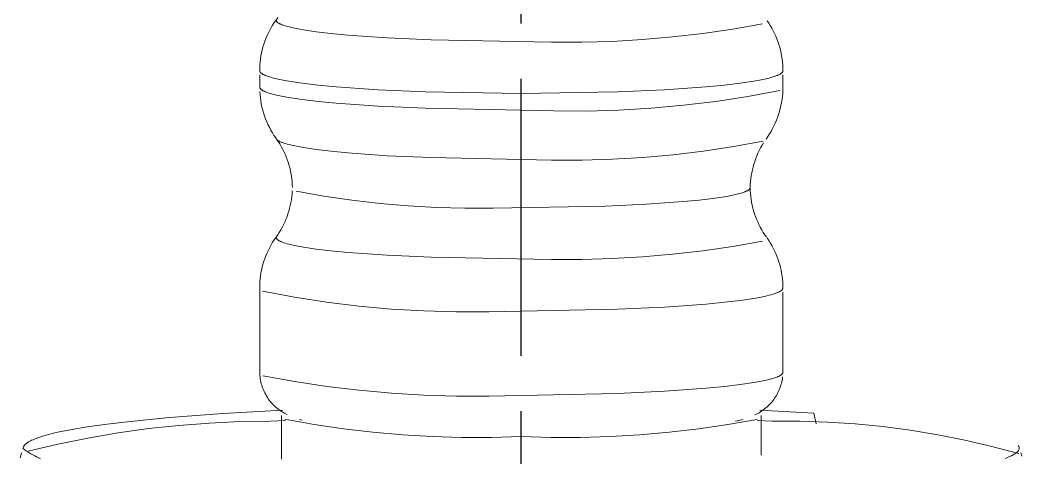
# Model space of a CAD drawing. Header units: millimetres. Extents: x 601 to 1195, y -1757 to -1337.
# Drawn here: x 967.57 to 990.54, y -1700.48 to -1690.44 of the extents above; entities that cross this region are included whole.
import ezdxf

# ---------------------------------------------------------------- set-up
doc = ezdxf.new("R2010")
doc.units = ezdxf.units.MM
doc.header["$LTSCALE"] = 0.1
doc.linetypes.add('CENTERX2', pattern=[101.6, 63.5, -12.7, 12.7, -12.7])
doc.layers.get('0').update_dxf_attribs({"lineweight": 13})
doc.layers.add('CENTER', color=1, linetype='CENTERX2')

msp = doc.modelspace()

# ---------------------------------------------------------------- linework, layer by layer
for p, q in [((973.398, -1690.498), (973.437, -1690.441)), ((973.475, -1690.386), (973.437, -1690.441)), ((973.437, -1690.441), (973.437, -1690.447)), ((973.437, -1690.447), (973.438, -1690.452)), ((973.438, -1690.452), (973.44, -1690.458)), ((973.44, -1690.458), (973.443, -1690.463)), ((984.698, -1690.456), (984.736, -1690.513)), ((973.261, -1690.737), (973.292, -1690.675)), ((973.292, -1690.675), (973.325, -1690.615)), ((973.325, -1690.615), (973.36, -1690.556)), ((973.36, -1690.556), (973.398, -1690.498)), ((973.443, -1690.463), (973.446, -1690.469)), ((973.446, -1690.469), (973.45, -1690.474)), ((973.45, -1690.474), (973.454, -1690.48)), ((973.454, -1690.48), (973.46, -1690.485)), ((973.46, -1690.485), (973.466, -1690.491)), ((973.466, -1690.491), (973.473, -1690.497)), ((973.473, -1690.497), (973.481, -1690.502)), ((973.481, -1690.502), (973.489, -1690.508)), ((973.489, -1690.508), (973.498, -1690.513)), ((973.498, -1690.513), (973.508, -1690.519)), ((973.508, -1690.519), (973.519, -1690.525)), ((973.519, -1690.525), (973.531, -1690.53)), ((973.531, -1690.53), (973.543, -1690.536)), ((973.543, -1690.536), (973.557, -1690.542)), ((973.557, -1690.542), (973.571, -1690.548)), ((973.571, -1690.548), (973.586, -1690.553)), ((973.586, -1690.553), (973.618, -1690.565)), ((973.618, -1690.565), (973.654, -1690.576)), ((973.654, -1690.576), (973.693, -1690.588)), ((973.693, -1690.588), (973.736, -1690.599)), ((973.736, -1690.599), (973.832, -1690.622)), ((973.832, -1690.622), (973.942, -1690.644)), ((973.942, -1690.644), (974.065, -1690.666)), ((974.065, -1690.666), (974.354, -1690.71)), ((983.222, -1690.75), (983.91, -1690.65)), ((983.91, -1690.65), (984.593, -1690.53)), ((984.736, -1690.513), (984.772, -1690.57)), ((984.772, -1690.57), (984.807, -1690.629)), ((984.807, -1690.629), (984.839, -1690.688)), ((984.839, -1690.688), (984.869, -1690.749)), ((973.18, -1690.927), (973.205, -1690.863)), ((973.205, -1690.863), (973.232, -1690.799)), ((973.232, -1690.799), (973.261, -1690.737)), ((974.354, -1690.71), (974.695, -1690.75)), ((974.695, -1690.75), (975.085, -1690.788)), ((975.085, -1690.788), (975.984, -1690.852)), ((975.984, -1690.852), (976.992, -1690.897)), ((976.992, -1690.897), (979.755, -1690.951)), ((981.145, -1690.93), (981.839, -1690.89)), ((981.839, -1690.89), (982.532, -1690.83)), ((982.532, -1690.83), (983.222, -1690.75)), ((984.869, -1690.749), (984.897, -1690.811)), ((984.897, -1690.811), (984.923, -1690.874)), ((984.923, -1690.874), (984.947, -1690.937)), ((973.105, -1691.192), (973.12, -1691.125)), ((973.12, -1691.125), (973.138, -1691.058)), ((973.138, -1691.058), (973.158, -1690.992)), ((973.158, -1690.992), (973.18, -1690.927)), ((979.755, -1690.951), (980.45, -1690.951)), ((980.45, -1690.951), (981.145, -1690.93)), ((984.947, -1690.937), (984.969, -1691.001)), ((984.969, -1691.001), (984.988, -1691.066)), ((984.988, -1691.066), (985.005, -1691.132)), ((985.005, -1691.132), (985.02, -1691.198)), ((973.073, -1691.396), (973.081, -1691.328)), ((973.081, -1691.328), (973.092, -1691.26)), ((973.092, -1691.26), (973.105, -1691.192)), ((985.02, -1691.198), (985.033, -1691.265)), ((985.033, -1691.265), (985.044, -1691.332)), ((985.044, -1691.332), (985.052, -1691.399)), ((973.062, -1691.603), (973.063, -1691.534)), ((973.062, -1691.603), (973.062, -1691.609)), ((973.062, -1691.609), (973.064, -1691.614)), ((973.063, -1691.534), (973.067, -1691.465)), ((973.067, -1691.465), (973.073, -1691.396)), ((985.052, -1691.399), (985.057, -1691.467)), ((985.057, -1691.467), (985.061, -1691.535)), ((985.061, -1691.535), (985.062, -1691.603)), ((985.061, -1691.614), (985.062, -1691.609)), ((985.062, -1691.609), (985.062, -1691.603)), ((973.062, -1691.979), (973.062, -1691.698)), ((973.064, -1691.614), (973.065, -1691.62)), ((973.065, -1691.62), (973.068, -1691.626)), ((973.068, -1691.626), (973.071, -1691.632)), ((973.071, -1691.632), (973.076, -1691.638)), ((973.076, -1691.638), (973.081, -1691.644)), ((973.081, -1691.644), (973.086, -1691.65)), ((973.086, -1691.65), (973.093, -1691.656)), ((973.093, -1691.656), (973.1, -1691.662)), ((973.1, -1691.662), (973.109, -1691.668)), ((973.109, -1691.668), (973.118, -1691.674)), ((973.118, -1691.674), (973.127, -1691.68)), ((973.127, -1691.68), (973.138, -1691.686)), ((973.138, -1691.686), (973.15, -1691.692)), ((973.15, -1691.692), (973.162, -1691.698)), ((973.162, -1691.698), (973.176, -1691.704)), ((973.176, -1691.704), (973.19, -1691.71)), ((973.19, -1691.71), (973.205, -1691.716)), ((973.205, -1691.716), (973.221, -1691.722)), ((973.221, -1691.722), (973.255, -1691.734)), ((973.255, -1691.734), (973.294, -1691.747)), ((973.294, -1691.747), (973.336, -1691.759)), ((973.336, -1691.759), (973.381, -1691.771)), ((973.381, -1691.771), (973.483, -1691.795)), ((973.483, -1691.795), (973.6, -1691.819)), ((973.6, -1691.819), (973.732, -1691.843)), ((984.392, -1691.843), (984.524, -1691.819)), ((984.524, -1691.819), (984.641, -1691.795)), ((984.641, -1691.795), (984.743, -1691.771)), ((984.743, -1691.771), (984.789, -1691.759)), ((984.789, -1691.759), (984.83, -1691.747)), ((984.83, -1691.747), (984.869, -1691.734)), ((984.869, -1691.734), (984.903, -1691.722)), ((984.903, -1691.722), (984.919, -1691.716)), ((984.919, -1691.716), (984.934, -1691.71)), ((984.934, -1691.71), (984.949, -1691.704)), ((984.949, -1691.704), (984.962, -1691.698)), ((984.962, -1691.698), (984.974, -1691.692)), ((984.974, -1691.692), (984.986, -1691.686)), ((984.986, -1691.686), (984.997, -1691.68)), ((984.997, -1691.68), (985.007, -1691.674)), ((985.007, -1691.674), (985.016, -1691.668)), ((985.016, -1691.668), (985.024, -1691.662)), ((985.024, -1691.662), (985.031, -1691.656)), ((985.031, -1691.656), (985.038, -1691.65)), ((985.038, -1691.65), (985.044, -1691.644)), ((985.044, -1691.644), (985.049, -1691.638)), ((985.049, -1691.638), (985.053, -1691.632)), ((985.053, -1691.632), (985.056, -1691.626)), ((985.056, -1691.626), (985.059, -1691.62)), ((985.059, -1691.62), (985.061, -1691.614)), ((985.062, -1691.698), (985.062, -1691.979)), ((973.062, -1691.979), (973.062, -1691.985)), ((973.062, -1691.985), (973.064, -1691.99)), ((973.064, -1691.99), (973.065, -1691.996)), ((973.065, -1691.996), (973.068, -1692.002)), ((973.068, -1692.002), (973.071, -1692.008)), ((973.071, -1692.008), (973.076, -1692.014)), ((973.076, -1692.014), (973.081, -1692.02)), ((973.081, -1692.02), (973.086, -1692.026)), ((973.086, -1692.026), (973.093, -1692.032)), ((973.093, -1692.032), (973.1, -1692.038)), ((973.1, -1692.038), (973.109, -1692.044)), ((973.109, -1692.044), (973.118, -1692.05)), ((973.118, -1692.05), (973.127, -1692.056)), ((973.127, -1692.056), (973.138, -1692.062)), ((973.138, -1692.062), (973.15, -1692.068)), ((973.15, -1692.068), (973.162, -1692.074)), ((973.732, -1691.843), (974.04, -1691.889)), ((974.04, -1691.889), (974.404, -1691.932)), ((974.404, -1691.932), (974.819, -1691.973)), ((974.819, -1691.973), (975.779, -1692.04)), ((975.779, -1692.04), (976.854, -1692.089)), ((981.271, -1692.089), (982.345, -1692.04)), ((982.345, -1692.04), (983.305, -1691.973)), ((983.305, -1691.973), (983.72, -1691.932)), ((983.72, -1691.932), (984.084, -1691.889)), ((984.084, -1691.889), (984.392, -1691.843)), ((984.26, -1692.193), (984.991, -1692.059)), ((985.057, -1692.12), (985.061, -1692.05)), ((985.061, -1692.05), (985.062, -1691.979)), ((973.065, -1692.083), (973.07, -1692.154)), ((973.07, -1692.154), (973.078, -1692.225)), ((973.078, -1692.225), (973.088, -1692.295)), ((973.088, -1692.295), (973.1, -1692.365)), ((973.162, -1692.074), (973.176, -1692.08)), ((973.176, -1692.08), (973.19, -1692.086)), ((973.19, -1692.086), (973.205, -1692.092)), ((973.205, -1692.092), (973.221, -1692.098)), ((973.221, -1692.098), (973.255, -1692.11)), ((973.255, -1692.11), (973.294, -1692.123)), ((973.294, -1692.123), (973.336, -1692.135)), ((973.336, -1692.135), (973.381, -1692.147)), ((973.381, -1692.147), (973.483, -1692.171)), ((973.483, -1692.171), (973.6, -1692.195)), ((973.6, -1692.195), (973.732, -1692.219)), ((973.732, -1692.219), (974.04, -1692.265)), ((974.04, -1692.265), (974.404, -1692.308)), ((976.854, -1692.089), (979.062, -1692.126)), ((979.062, -1692.126), (981.271, -1692.089)), ((983.523, -1692.305), (984.26, -1692.193)), ((985.03, -1692.331), (985.042, -1692.261)), ((985.042, -1692.261), (985.05, -1692.191)), ((985.05, -1692.191), (985.057, -1692.12)), ((973.1, -1692.365), (973.115, -1692.435)), ((973.115, -1692.435), (973.132, -1692.504)), ((973.132, -1692.504), (973.152, -1692.572)), ((974.404, -1692.308), (974.819, -1692.349)), ((974.819, -1692.349), (975.779, -1692.417)), ((975.779, -1692.417), (976.854, -1692.465)), ((976.854, -1692.465), (979.806, -1692.526)), ((979.806, -1692.526), (980.55, -1692.527)), ((980.55, -1692.527), (981.296, -1692.505)), ((981.296, -1692.505), (982.04, -1692.461)), ((982.04, -1692.461), (982.783, -1692.394)), ((982.783, -1692.394), (983.523, -1692.305)), ((984.983, -1692.537), (985.001, -1692.469)), ((985.001, -1692.469), (985.017, -1692.4)), ((985.017, -1692.4), (985.03, -1692.331)), ((973.152, -1692.572), (973.174, -1692.64)), ((973.174, -1692.64), (973.198, -1692.707)), ((973.198, -1692.707), (973.225, -1692.772)), ((984.886, -1692.803), (984.914, -1692.738)), ((984.914, -1692.738), (984.939, -1692.672)), ((984.939, -1692.672), (984.962, -1692.605)), ((984.962, -1692.605), (984.983, -1692.537)), ((973.225, -1692.772), (973.253, -1692.837)), ((973.253, -1692.837), (973.284, -1692.901)), ((973.284, -1692.901), (973.318, -1692.964)), ((973.318, -1692.964), (973.353, -1693.026)), ((984.791, -1692.993), (984.825, -1692.931)), ((984.825, -1692.931), (984.857, -1692.867)), ((984.857, -1692.867), (984.886, -1692.803)), ((973.353, -1693.026), (973.39, -1693.086)), ((973.39, -1693.086), (973.43, -1693.145)), ((973.437, -1693.146), (973.437, -1693.14)), ((973.438, -1693.151), (973.437, -1693.146)), ((973.44, -1693.157), (973.438, -1693.151)), ((973.443, -1693.162), (973.44, -1693.157)), ((973.446, -1693.168), (973.443, -1693.162)), ((973.45, -1693.173), (973.446, -1693.168)), ((973.448, -1693.171), (973.485, -1693.225)), ((973.454, -1693.179), (973.45, -1693.173)), ((973.46, -1693.184), (973.454, -1693.179)), ((973.466, -1693.19), (973.46, -1693.184)), ((973.473, -1693.196), (973.466, -1693.19)), ((973.481, -1693.201), (973.473, -1693.196)), ((973.489, -1693.207), (973.481, -1693.201)), ((973.498, -1693.212), (973.489, -1693.207)), ((973.508, -1693.218), (973.498, -1693.212)), ((973.519, -1693.224), (973.508, -1693.218)), ((984.676, -1693.171), (984.716, -1693.113)), ((984.716, -1693.113), (984.754, -1693.053)), ((984.754, -1693.053), (984.791, -1692.993)), ((973.485, -1693.225), (973.521, -1693.281)), ((973.531, -1693.23), (973.519, -1693.224)), ((973.521, -1693.281), (973.554, -1693.338)), ((973.543, -1693.235), (973.531, -1693.23)), ((973.557, -1693.241), (973.543, -1693.235)), ((973.554, -1693.338), (973.586, -1693.396)), ((973.571, -1693.247), (973.557, -1693.241)), ((973.586, -1693.252), (973.571, -1693.247)), ((973.618, -1693.264), (973.586, -1693.252)), ((973.586, -1693.396), (973.616, -1693.454)), ((973.654, -1693.275), (973.618, -1693.264)), ((973.693, -1693.287), (973.654, -1693.275)), ((973.736, -1693.298), (973.693, -1693.287)), ((973.832, -1693.321), (973.736, -1693.298)), ((973.942, -1693.343), (973.832, -1693.321)), ((974.065, -1693.365), (973.942, -1693.343)), ((974.354, -1693.409), (974.065, -1693.365)), ((974.695, -1693.449), (974.354, -1693.409)), ((983.237, -1693.447), (982.544, -1693.529)), ((983.926, -1693.344), (983.237, -1693.447)), ((984.612, -1693.22), (983.926, -1693.344)), ((984.49, -1693.493), (984.519, -1693.432)), ((984.519, -1693.432), (984.551, -1693.372)), ((984.551, -1693.372), (984.584, -1693.312)), ((984.584, -1693.312), (984.619, -1693.255)), ((973.616, -1693.454), (973.643, -1693.514)), ((973.643, -1693.514), (973.669, -1693.575)), ((973.669, -1693.575), (973.693, -1693.636)), ((973.693, -1693.636), (973.714, -1693.699)), ((975.085, -1693.487), (974.695, -1693.449)), ((975.984, -1693.551), (975.085, -1693.487)), ((976.992, -1693.596), (975.984, -1693.551)), ((979.758, -1693.652), (976.992, -1693.596)), ((980.455, -1693.652), (979.758, -1693.652)), ((981.152, -1693.632), (980.455, -1693.652)), ((981.849, -1693.591), (981.152, -1693.632)), ((982.544, -1693.529), (981.849, -1693.591)), ((984.415, -1693.682), (984.438, -1693.618)), ((984.438, -1693.618), (984.463, -1693.555)), ((984.463, -1693.555), (984.49, -1693.493)), ((973.714, -1693.699), (973.734, -1693.762)), ((973.734, -1693.762), (973.751, -1693.825)), ((973.751, -1693.825), (973.766, -1693.889)), ((973.766, -1693.889), (973.779, -1693.954)), ((984.347, -1693.944), (984.361, -1693.878)), ((984.361, -1693.878), (984.377, -1693.812)), ((984.377, -1693.812), (984.395, -1693.747)), ((984.395, -1693.747), (984.415, -1693.682)), ((973.779, -1693.954), (973.79, -1694.019)), ((973.79, -1694.019), (973.799, -1694.084)), ((973.799, -1694.084), (973.806, -1694.15)), ((984.319, -1694.146), (984.326, -1694.078)), ((984.326, -1694.078), (984.335, -1694.011)), ((984.335, -1694.011), (984.347, -1693.944)), ((973.81, -1694.36), (973.805, -1694.427)), ((973.806, -1694.15), (973.81, -1694.216)), ((973.81, -1694.216), (973.812, -1694.282)), ((974.537, -1694.476), (973.9, -1694.365)), ((984.225, -1694.365), (984.213, -1694.37)), ((984.235, -1694.359), (984.225, -1694.365)), ((984.246, -1694.354), (984.235, -1694.359)), ((984.255, -1694.349), (984.246, -1694.354)), ((984.264, -1694.343), (984.255, -1694.349)), ((984.272, -1694.338), (984.264, -1694.343)), ((984.279, -1694.333), (984.272, -1694.338)), ((984.285, -1694.328), (984.279, -1694.333)), ((984.291, -1694.322), (984.285, -1694.328)), ((984.296, -1694.317), (984.291, -1694.322)), ((984.3, -1694.312), (984.296, -1694.317)), ((984.304, -1694.307), (984.3, -1694.312)), ((984.307, -1694.302), (984.304, -1694.307)), ((984.309, -1694.297), (984.307, -1694.302)), ((984.311, -1694.291), (984.309, -1694.297)), ((984.312, -1694.286), (984.311, -1694.291)), ((984.312, -1694.281), (984.314, -1694.213)), ((984.314, -1694.349), (984.312, -1694.281)), ((984.312, -1694.281), (984.312, -1694.286)), ((984.314, -1694.213), (984.319, -1694.146)), ((984.318, -1694.417), (984.314, -1694.349)), ((973.789, -1694.56), (973.778, -1694.626)), ((973.798, -1694.494), (973.789, -1694.56)), ((973.805, -1694.427), (973.798, -1694.494)), ((975.179, -1694.569), (974.537, -1694.476)), ((975.823, -1694.644), (975.179, -1694.569)), ((983.138, -1694.57), (982.774, -1694.605)), ((983.456, -1694.532), (983.138, -1694.57)), ((983.726, -1694.491), (983.456, -1694.532)), ((983.841, -1694.471), (983.726, -1694.491)), ((983.944, -1694.45), (983.841, -1694.471)), ((984.033, -1694.428), (983.944, -1694.45)), ((984.073, -1694.418), (984.033, -1694.428)), ((984.11, -1694.407), (984.073, -1694.418)), ((984.143, -1694.396), (984.11, -1694.407)), ((984.173, -1694.386), (984.143, -1694.396)), ((984.187, -1694.38), (984.173, -1694.386)), ((984.2, -1694.375), (984.187, -1694.38)), ((984.213, -1694.37), (984.2, -1694.375)), ((984.325, -1694.484), (984.318, -1694.417)), ((984.333, -1694.551), (984.325, -1694.484)), ((984.345, -1694.618), (984.333, -1694.551)), ((973.731, -1694.822), (973.711, -1694.886)), ((973.749, -1694.758), (973.731, -1694.822)), ((973.765, -1694.692), (973.749, -1694.758)), ((973.778, -1694.626), (973.765, -1694.692)), ((976.47, -1694.7), (975.823, -1694.644)), ((977.118, -1694.738), (976.47, -1694.7)), ((977.767, -1694.757), (977.118, -1694.738)), ((978.415, -1694.757), (977.767, -1694.757)), ((980.995, -1694.707), (978.415, -1694.757)), ((981.935, -1694.664), (980.995, -1694.707)), ((982.774, -1694.605), (981.935, -1694.664)), ((984.358, -1694.685), (984.345, -1694.618)), ((984.373, -1694.751), (984.358, -1694.685)), ((984.391, -1694.816), (984.373, -1694.751)), ((984.411, -1694.881), (984.391, -1694.816)), ((973.664, -1695.012), (973.638, -1695.074)), ((973.689, -1694.95), (973.664, -1695.012)), ((973.711, -1694.886), (973.689, -1694.95)), ((984.434, -1694.945), (984.411, -1694.881)), ((984.458, -1695.008), (984.434, -1694.945)), ((984.485, -1695.07), (984.458, -1695.008)), ((973.546, -1695.253), (973.512, -1695.311)), ((973.579, -1695.194), (973.546, -1695.253)), ((973.609, -1695.135), (973.579, -1695.194)), ((973.638, -1695.074), (973.609, -1695.135)), ((984.513, -1695.132), (984.485, -1695.07)), ((984.544, -1695.192), (984.513, -1695.132)), ((984.577, -1695.251), (984.544, -1695.192)), ((984.612, -1695.31), (984.577, -1695.251)), ((973.36, -1695.537), (973.398, -1695.479)), ((973.398, -1695.479), (973.437, -1695.422)), ((973.475, -1695.367), (973.437, -1695.422)), ((973.437, -1695.422), (973.437, -1695.428)), ((973.437, -1695.428), (973.438, -1695.433)), ((973.438, -1695.433), (973.44, -1695.439)), ((973.44, -1695.439), (973.443, -1695.444)), ((973.443, -1695.444), (973.446, -1695.45)), ((973.446, -1695.45), (973.45, -1695.455)), ((973.45, -1695.455), (973.454, -1695.461)), ((973.454, -1695.461), (973.46, -1695.466)), ((973.46, -1695.466), (973.466, -1695.472)), ((973.466, -1695.472), (973.473, -1695.477)), ((973.473, -1695.477), (973.481, -1695.483)), ((973.512, -1695.311), (973.475, -1695.367)), ((973.481, -1695.483), (973.489, -1695.489)), ((973.489, -1695.489), (973.498, -1695.494)), ((973.498, -1695.494), (973.508, -1695.5)), ((973.508, -1695.5), (973.519, -1695.506)), ((973.519, -1695.506), (973.531, -1695.511)), ((973.531, -1695.511), (973.543, -1695.517)), ((973.543, -1695.517), (973.557, -1695.523)), ((983.91, -1695.631), (984.593, -1695.511)), ((984.648, -1695.367), (984.612, -1695.31)), ((984.687, -1695.422), (984.648, -1695.367)), ((984.698, -1695.437), (984.736, -1695.494)), ((984.736, -1695.494), (984.772, -1695.551)), ((973.232, -1695.78), (973.261, -1695.718)), ((973.261, -1695.718), (973.292, -1695.656)), ((973.292, -1695.656), (973.325, -1695.596)), ((973.325, -1695.596), (973.36, -1695.537)), ((973.557, -1695.523), (973.571, -1695.529)), ((973.571, -1695.529), (973.586, -1695.534)), ((973.586, -1695.534), (973.618, -1695.546)), ((973.618, -1695.546), (973.654, -1695.557)), ((973.654, -1695.557), (973.693, -1695.569)), ((973.693, -1695.569), (973.736, -1695.58)), ((973.736, -1695.58), (973.832, -1695.603)), ((973.832, -1695.603), (973.942, -1695.625)), ((973.942, -1695.625), (974.065, -1695.647)), ((974.065, -1695.647), (974.354, -1695.691)), ((974.354, -1695.691), (974.695, -1695.731)), ((974.695, -1695.731), (975.085, -1695.769)), ((982.532, -1695.811), (983.222, -1695.731)), ((983.222, -1695.731), (983.91, -1695.631)), ((984.772, -1695.551), (984.807, -1695.61)), ((984.807, -1695.61), (984.839, -1695.669)), ((984.839, -1695.669), (984.869, -1695.73)), ((984.869, -1695.73), (984.897, -1695.792)), ((973.138, -1696.039), (973.158, -1695.973)), ((973.158, -1695.973), (973.18, -1695.908)), ((973.18, -1695.908), (973.205, -1695.844)), ((973.205, -1695.844), (973.232, -1695.78)), ((975.085, -1695.769), (975.984, -1695.833)), ((975.984, -1695.833), (976.992, -1695.878)), ((976.992, -1695.878), (979.755, -1695.932)), ((979.755, -1695.932), (980.45, -1695.932)), ((980.45, -1695.932), (981.145, -1695.911)), ((981.145, -1695.911), (981.839, -1695.871)), ((981.839, -1695.871), (982.532, -1695.811)), ((984.897, -1695.792), (984.923, -1695.854)), ((984.923, -1695.854), (984.947, -1695.918)), ((984.947, -1695.918), (984.969, -1695.982)), ((973.092, -1696.241), (973.105, -1696.173)), ((973.105, -1696.173), (973.12, -1696.106)), ((973.12, -1696.106), (973.138, -1696.039)), ((984.969, -1695.982), (984.988, -1696.047)), ((984.988, -1696.047), (985.005, -1696.113)), ((985.005, -1696.113), (985.02, -1696.179)), ((985.02, -1696.179), (985.033, -1696.246)), ((973.067, -1696.446), (973.073, -1696.377)), ((973.073, -1696.377), (973.081, -1696.309)), ((973.081, -1696.309), (973.092, -1696.241)), ((985.033, -1696.246), (985.044, -1696.313)), ((985.044, -1696.313), (985.052, -1696.38)), ((985.052, -1696.38), (985.057, -1696.448)), ((973.062, -1696.584), (973.063, -1696.515)), ((973.062, -1696.584), (973.062, -1698.515)), ((973.063, -1696.515), (973.067, -1696.446)), ((973.859, -1696.796), (973.127, -1696.661)), ((984.997, -1696.661), (984.986, -1696.667)), ((985.007, -1696.655), (984.997, -1696.661)), ((985.016, -1696.649), (985.007, -1696.655)), ((985.024, -1696.643), (985.016, -1696.649)), ((985.031, -1696.637), (985.024, -1696.643)), ((985.038, -1696.631), (985.031, -1696.637)), ((985.044, -1696.625), (985.038, -1696.631)), ((985.049, -1696.619), (985.044, -1696.625)), ((985.053, -1696.613), (985.049, -1696.619)), ((985.056, -1696.607), (985.053, -1696.613)), ((985.059, -1696.601), (985.056, -1696.607)), ((985.057, -1696.448), (985.061, -1696.516)), ((985.061, -1696.595), (985.059, -1696.601)), ((985.061, -1696.516), (985.062, -1696.584)), ((985.062, -1696.59), (985.061, -1696.595)), ((985.062, -1696.584), (985.062, -1696.59)), ((974.596, -1696.909), (973.859, -1696.796)), ((984.084, -1696.87), (983.72, -1696.913)), ((984.392, -1696.824), (984.084, -1696.87)), ((984.524, -1696.8), (984.392, -1696.824)), ((984.641, -1696.776), (984.524, -1696.8)), ((984.743, -1696.752), (984.641, -1696.776)), ((984.789, -1696.74), (984.743, -1696.752)), ((984.83, -1696.728), (984.789, -1696.74)), ((984.869, -1696.715), (984.83, -1696.728)), ((984.903, -1696.703), (984.869, -1696.715)), ((984.919, -1696.697), (984.903, -1696.703)), ((984.934, -1696.691), (984.919, -1696.697)), ((984.949, -1696.685), (984.934, -1696.691)), ((984.962, -1696.679), (984.949, -1696.685)), ((984.974, -1696.673), (984.962, -1696.679)), ((984.986, -1696.667), (984.974, -1696.673)), ((985.062, -1698.515), (985.062, -1696.681)), ((975.337, -1696.999), (974.596, -1696.909)), ((976.081, -1697.067), (975.337, -1696.999)), ((976.826, -1697.111), (976.081, -1697.067)), ((977.572, -1697.133), (976.826, -1697.111)), ((981.271, -1697.07), (978.318, -1697.131)), ((982.345, -1697.021), (981.271, -1697.07)), ((983.305, -1696.953), (982.345, -1697.021)), ((983.72, -1696.913), (983.305, -1696.953)), ((978.318, -1697.131), (977.572, -1697.133)), ((973.062, -1698.515), (973.064, -1698.553)), ((973.064, -1698.553), (973.066, -1698.591)), ((973.066, -1698.591), (973.07, -1698.629)), ((973.07, -1698.629), (973.076, -1698.667)), ((973.076, -1698.667), (973.082, -1698.705)), ((973.082, -1698.705), (973.09, -1698.742)), ((973.866, -1698.73), (973.135, -1698.596)), ((974.602, -1698.841), (973.866, -1698.73)), ((984.524, -1698.732), (984.392, -1698.755)), ((984.641, -1698.708), (984.524, -1698.732)), ((984.743, -1698.683), (984.641, -1698.708)), ((984.789, -1698.671), (984.743, -1698.683)), ((984.83, -1698.659), (984.789, -1698.671)), ((984.869, -1698.647), (984.83, -1698.659)), ((984.903, -1698.635), (984.869, -1698.647)), ((984.919, -1698.628), (984.903, -1698.635)), ((984.934, -1698.622), (984.919, -1698.628)), ((984.949, -1698.616), (984.934, -1698.622)), ((984.962, -1698.61), (984.949, -1698.616)), ((984.974, -1698.604), (984.962, -1698.61)), ((984.986, -1698.598), (984.974, -1698.604)), ((984.997, -1698.592), (984.986, -1698.598)), ((985.007, -1698.586), (984.997, -1698.592)), ((985.016, -1698.58), (985.007, -1698.586)), ((985.024, -1698.574), (985.016, -1698.58)), ((985.031, -1698.568), (985.024, -1698.574)), ((985.038, -1698.562), (985.031, -1698.568)), ((985.037, -1698.735), (985.044, -1698.698)), ((985.044, -1698.556), (985.038, -1698.562)), ((985.049, -1698.55), (985.044, -1698.556)), ((985.044, -1698.698), (985.051, -1698.661)), ((985.053, -1698.544), (985.049, -1698.55)), ((985.051, -1698.661), (985.056, -1698.624)), ((985.056, -1698.538), (985.053, -1698.544)), ((985.059, -1698.533), (985.056, -1698.538)), ((985.061, -1698.527), (985.059, -1698.533)), ((985.062, -1698.521), (985.061, -1698.527)), ((985.062, -1698.515), (985.062, -1698.521)), ((973.09, -1698.742), (973.1, -1698.779)), ((973.1, -1698.779), (973.11, -1698.816)), ((973.11, -1698.816), (973.122, -1698.852)), ((973.122, -1698.852), (973.135, -1698.888)), ((973.135, -1698.888), (973.15, -1698.923)), ((973.15, -1698.923), (973.165, -1698.958)), ((973.165, -1698.958), (973.182, -1698.992)), ((975.342, -1698.93), (974.602, -1698.841)), ((976.085, -1698.997), (975.342, -1698.93)), ((982.345, -1698.953), (981.271, -1699.001)), ((983.305, -1698.885), (982.345, -1698.953)), ((983.72, -1698.845), (983.305, -1698.885)), ((984.084, -1698.801), (983.72, -1698.845)), ((984.392, -1698.755), (984.084, -1698.801)), ((984.948, -1698.982), (984.964, -1698.948)), ((984.964, -1698.948), (984.979, -1698.914)), ((984.979, -1698.914), (984.993, -1698.879)), ((984.993, -1698.879), (985.006, -1698.843)), ((985.006, -1698.843), (985.017, -1698.808)), ((985.017, -1698.808), (985.028, -1698.771)), ((985.028, -1698.771), (985.037, -1698.735)), ((973.182, -1698.992), (973.2, -1699.026)), ((973.2, -1699.026), (973.219, -1699.059)), ((973.219, -1699.059), (973.239, -1699.092)), ((973.239, -1699.092), (973.26, -1699.123)), ((973.26, -1699.123), (973.283, -1699.154)), ((973.283, -1699.154), (973.306, -1699.184)), ((973.306, -1699.184), (973.331, -1699.214)), ((976.829, -1699.041), (976.085, -1698.997)), ((977.574, -1699.063), (976.829, -1699.041)), ((978.319, -1699.062), (977.574, -1699.063)), ((981.271, -1699.001), (978.319, -1699.062)), ((984.804, -1699.201), (984.828, -1699.172)), ((984.828, -1699.172), (984.85, -1699.142)), ((984.85, -1699.142), (984.872, -1699.112)), ((984.872, -1699.112), (984.893, -1699.08)), ((984.893, -1699.08), (984.912, -1699.048)), ((984.912, -1699.048), (984.931, -1699.015)), ((984.931, -1699.015), (984.948, -1698.982)), ((973.594, -1699.383), (972.221, -1699.46)), ((973.331, -1699.214), (973.356, -1699.242)), ((973.356, -1699.242), (973.383, -1699.269)), ((973.383, -1699.269), (973.41, -1699.296)), ((973.41, -1699.296), (973.438, -1699.322)), ((973.438, -1699.322), (973.468, -1699.346)), ((973.468, -1699.346), (973.498, -1699.37)), ((973.498, -1699.37), (973.529, -1699.392)), ((973.529, -1699.392), (973.56, -1699.414)), ((973.56, -1699.414), (973.592, -1699.434)), ((984.518, -1699.443), (984.55, -1699.423)), ((985.774, -1699.452), (984.53, -1699.383)), ((984.55, -1699.423), (984.582, -1699.403)), ((984.582, -1699.403), (984.612, -1699.381)), ((984.612, -1699.381), (984.642, -1699.358)), ((984.642, -1699.358), (984.671, -1699.334)), ((984.671, -1699.334), (984.7, -1699.31)), ((984.7, -1699.31), (984.727, -1699.284)), ((984.727, -1699.284), (984.754, -1699.257)), ((984.754, -1699.257), (984.779, -1699.23)), ((984.779, -1699.23), (984.804, -1699.201)), ((970.997, -1699.552), (969.954, -1699.657)), ((972.221, -1699.46), (970.997, -1699.552)), ((972.61, -1699.649), (971.909, -1699.68)), ((973.312, -1699.639), (972.61, -1699.649)), ((973.312, -1699.639), (973.655, -1699.623)), ((973.562, -1699.511), (973.562, -1700.507)), ((973.592, -1699.434), (973.625, -1699.453)), ((973.625, -1699.453), (973.659, -1699.471)), ((973.641, -1699.592), (974.31, -1699.712)), ((973.659, -1699.471), (973.693, -1699.488)), ((973.975, -1699.596), (974.035, -1699.612)), ((983.802, -1699.715), (984.47, -1699.599)), ((983.978, -1699.641), (984.15, -1699.597)), ((984.418, -1699.495), (984.452, -1699.479)), ((984.452, -1699.479), (984.485, -1699.461)), ((984.469, -1699.623), (984.812, -1699.639)), ((984.485, -1699.461), (984.518, -1699.443)), ((984.562, -1700.42), (984.562, -1699.511)), ((984.812, -1699.639), (985.448, -1699.639)), ((985.448, -1699.639), (986.084, -1699.66)), ((985.822, -1699.697), (985.774, -1699.452)), ((968.761, -1699.828), (968.465, -1699.886)), ((969.108, -1699.769), (968.761, -1699.828)), ((969.506, -1699.712), (969.108, -1699.769)), ((969.954, -1699.657), (969.506, -1699.712)), ((970.511, -1699.809), (969.816, -1699.906)), ((971.209, -1699.734), (970.511, -1699.809)), ((971.909, -1699.68), (971.209, -1699.734)), ((974.31, -1699.712), (974.984, -1699.811)), ((974.984, -1699.811), (975.66, -1699.891)), ((982.455, -1699.891), (983.13, -1699.813)), ((983.13, -1699.813), (983.802, -1699.715)), ((986.084, -1699.66), (986.719, -1699.701)), ((986.719, -1699.701), (987.352, -1699.763)), ((987.352, -1699.763), (987.983, -1699.846)), ((987.983, -1699.846), (988.611, -1699.949)), ((967.764, -1700.113), (967.752, -1700.12)), ((967.776, -1700.105), (967.764, -1700.113)), ((967.789, -1700.098), (967.776, -1700.105)), ((967.803, -1700.091), (967.789, -1700.098)), ((967.832, -1700.077), (967.803, -1700.091)), ((967.864, -1700.062), (967.832, -1700.077)), ((967.898, -1700.048), (967.864, -1700.062)), ((967.935, -1700.033), (967.898, -1700.048)), ((967.975, -1700.019), (967.935, -1700.033)), ((968.018, -1700.004), (967.975, -1700.019)), ((968.112, -1699.975), (968.018, -1700.004)), ((968.218, -1699.945), (968.112, -1699.975)), ((968.335, -1699.916), (968.218, -1699.945)), ((968.465, -1699.886), (968.335, -1699.916)), ((969.124, -1700.024), (968.436, -1700.164)), ((969.816, -1699.906), (969.124, -1700.024)), ((975.66, -1699.891), (976.34, -1699.951)), ((976.34, -1699.951), (977.02, -1699.991)), ((977.02, -1699.991), (977.701, -1700.011)), ((977.701, -1700.011), (978.382, -1700.011)), ((978.382, -1700.011), (979.062, -1699.991)), ((979.062, -1699.991), (979.74, -1700.01)), ((979.74, -1700.01), (980.419, -1700.009)), ((980.419, -1700.009), (981.099, -1699.989)), ((981.099, -1699.989), (981.777, -1699.95)), ((981.777, -1699.95), (982.455, -1699.891)), ((988.611, -1699.949), (989.235, -1700.072)), ((989.235, -1700.072), (989.855, -1700.216)), ((967.647, -1700.23), (967.634, -1700.269)), ((967.645, -1700.275), (967.686, -1700.303)), ((967.649, -1700.224), (967.647, -1700.231)), ((967.652, -1700.217), (967.649, -1700.224)), ((967.656, -1700.21), (967.652, -1700.217)), ((967.66, -1700.203), (967.656, -1700.21)), ((967.664, -1700.197), (967.66, -1700.203)), ((967.669, -1700.19), (967.664, -1700.197)), ((967.675, -1700.183), (967.669, -1700.19)), ((967.681, -1700.176), (967.675, -1700.183)), ((967.688, -1700.169), (967.681, -1700.176)), ((967.686, -1700.303), (967.728, -1700.331)), ((967.695, -1700.162), (967.688, -1700.169)), ((967.703, -1700.155), (967.695, -1700.162)), ((967.712, -1700.148), (967.703, -1700.155)), ((967.721, -1700.141), (967.712, -1700.148)), ((967.731, -1700.134), (967.721, -1700.141)), ((967.728, -1700.331), (967.771, -1700.358)), ((967.741, -1700.127), (967.731, -1700.134)), ((967.752, -1700.12), (967.741, -1700.127)), ((968.436, -1700.164), (967.753, -1700.326)), ((989.855, -1700.216), (990.47, -1700.381)), ((990.431, -1700.35), (990.45, -1700.33)), ((990.45, -1700.33), (990.465, -1700.311)), ((990.471, -1700.215), (990.46, -1700.197)), ((990.465, -1700.311), (990.474, -1700.291)), ((990.478, -1700.234), (990.471, -1700.215)), ((990.474, -1700.291), (990.48, -1700.272)), ((990.481, -1700.253), (990.478, -1700.234)), ((990.48, -1700.272), (990.481, -1700.253)), ((967.603, -1700.364), (967.566, -1700.48)), ((967.771, -1700.358), (967.814, -1700.384)), ((967.814, -1700.384), (967.858, -1700.409)), ((967.858, -1700.409), (967.902, -1700.434)), ((967.902, -1700.434), (967.947, -1700.458)), ((967.947, -1700.458), (967.993, -1700.48)), ((967.993, -1700.48), (968.039, -1700.503)), ((990.157, -1700.493), (990.212, -1700.472)), ((990.212, -1700.472), (990.262, -1700.451)), ((990.262, -1700.451), (990.306, -1700.431)), ((990.306, -1700.431), (990.345, -1700.41)), ((990.345, -1700.41), (990.379, -1700.39)), ((990.379, -1700.39), (990.407, -1700.37)), ((990.407, -1700.37), (990.431, -1700.35)), ((990.544, -1700.437), (990.521, -1700.364))]:
    msp.add_line(p, q)
at = {"layer": 'CENTER'}
msp.add_line((979.062, -1718.458), (979.062, -1673.354), dxfattribs=at)

doc.saveas('drawing.dxf')
